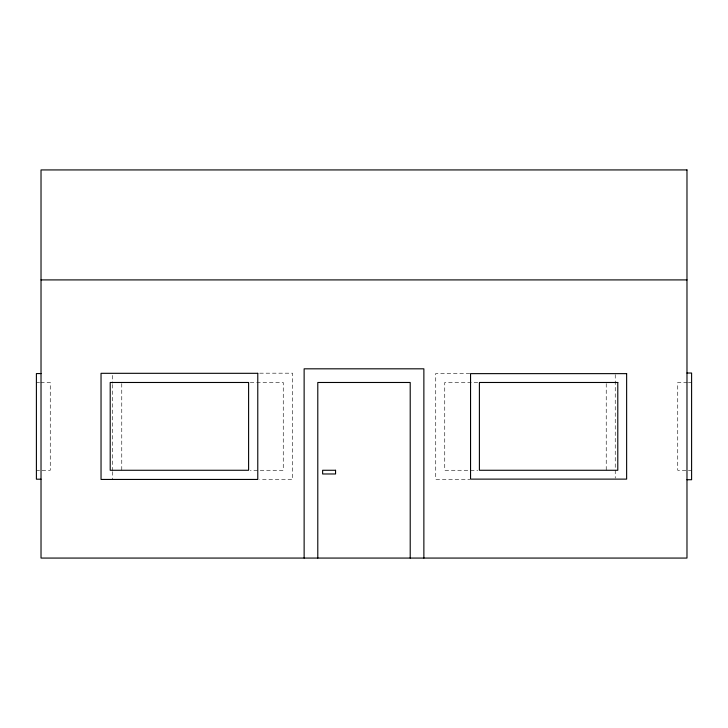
<?xml version="1.0" encoding="UTF-8"?>
<svg xmlns="http://www.w3.org/2000/svg" width="728" height="728" viewBox="0 0 728 728"><rect width="100%" height="100%" fill="white"/><g stroke="black" fill="none" stroke-linecap="round" stroke-linejoin="round"><path stroke-width="0.55" stroke-dasharray="3.64 2.73" d="M259.705 373.182L292.556 373.182L292.556 479.57L259.705 479.57M469.824 373.473L435.735 373.473L435.735 479.279L469.824 479.279M36.4 382.482L39.603 382.482M40.668 382.482L50.259 382.482L50.259 470.27L40.668 470.27M250.277 382.482L283.256 382.482L283.256 470.27L250.277 470.27M477.723 382.482L444.744 382.482L444.744 470.27L477.723 470.27M687.332 382.482L677.741 382.482L677.741 470.27L687.332 470.27M688.397 382.482L691.6 382.482M36.4 470.27L39.603 470.27M688.397 470.27L691.6 470.27M615.242 374.601L615.242 478.15M606.233 383.611L606.233 470.27M121.767 383.611L121.767 470.27M112.467 375.448L112.467 383.365M112.467 384.502L112.467 470.515M112.467 471.653L112.467 479.57"/><path stroke-width="1.09" d="M41.023 279.907L686.977 279.907M686.977 373.027L691.6 373.027L691.6 479.734L686.977 479.734M41.023 373.564L36.4 373.564L36.4 479.197L41.023 479.197M423.869 558.067L423.869 368.823L304.131 368.823L304.131 558.067M410.21 558.067L410.21 382.482L317.79 382.482L317.79 558.067M686.977 169.933L41.023 169.933L41.023 558.067L686.977 558.067L686.977 169.933M257.776 373.309L101.037 373.309L101.037 479.443L257.776 479.443L257.776 373.309M626.635 373.637L470.552 373.637L470.552 479.124L626.635 479.124L626.635 373.637M248.603 382.482L110.21 382.482L110.21 470.27L248.603 470.27L248.603 382.482M617.79 382.482L479.397 382.482L479.397 470.27L617.79 470.27L617.79 382.482M335.562 470.27L322.631 470.27L322.631 473.974L335.562 473.974L335.562 470.27"/></g></svg>
